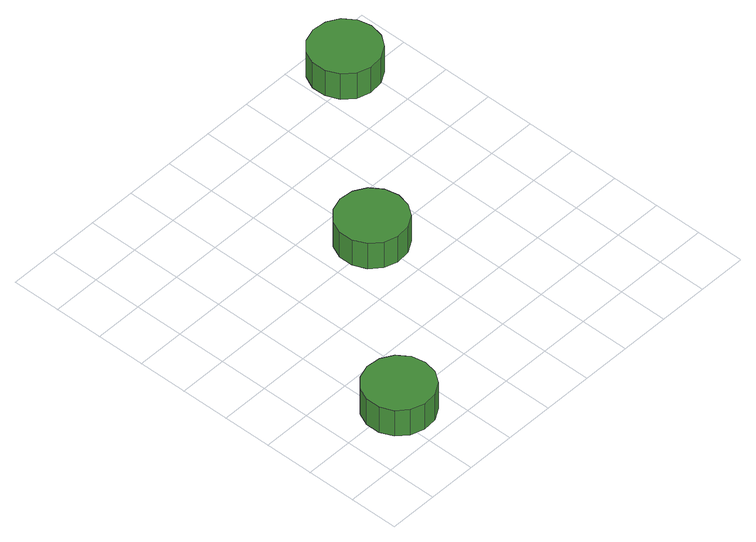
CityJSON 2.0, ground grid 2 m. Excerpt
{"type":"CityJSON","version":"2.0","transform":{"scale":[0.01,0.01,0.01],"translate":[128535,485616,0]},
"CityObjects":{
"tree1":{"type":"SolitaryVegetationObject","attributes":{"function":"something"},"geometry":[{"type":"MultiSurface","lod":"1","boundaries":[[[0,1,2,3,4,5,6,7,8,9,10,11,12,13,14]],[[15,16,17,18,19,20,21,22,23,24,25,26,27,28,29]],[[0,29,28,1]],[[1,28,27,2]],[[2,27,26,3]],[[3,26,25,4]],[[4,25,24,5]],[[5,24,23,6]],[[6,23,22,7]],[[7,22,21,8]],[[8,21,20,9]],[[9,20,19,10]],[[10,19,18,11]],[[11,18,17,12]],[[12,17,16,13]],[[13,16,15,14]],[[14,15,29,0]]]}]},
"tree2":{"type":"SolitaryVegetationObject","attributes":{"function":"something"},"geometry":[{"type":"MultiSurface","lod":"1","boundaries":[[[30,31,32,33,34,35,36,37,38,39,40,41,42,43,44]],[[45,46,47,48,49,50,51,52,53,54,55,56,57,58,59]],[[30,59,58,31]],[[31,58,57,32]],[[32,57,56,33]],[[33,56,55,34]],[[34,55,54,35]],[[35,54,53,36]],[[36,53,52,37]],[[37,52,51,38]],[[38,51,50,39]],[[39,50,49,40]],[[40,49,48,41]],[[41,48,47,42]],[[42,47,46,43]],[[43,46,45,44]],[[44,45,59,30]]]}]},
"tree3":{"type":"SolitaryVegetationObject","attributes":{"function":"something"},"geometry":[{"type":"MultiSurface","lod":"1","boundaries":[[[60,61,62,63,64,65,66,67,68,69,70,71,72,73,74]],[[75,76,77,78,79,80,81,82,83,84,85,86,87,88,89]],[[60,89,88,61]],[[61,88,87,62]],[[62,87,86,63]],[[63,86,85,64]],[[64,85,84,65]],[[65,84,83,66]],[[66,83,82,67]],[[67,82,81,68]],[[68,81,80,69]],[[69,80,79,70]],[[70,79,78,71]],[[71,78,77,72]],[[72,77,76,73]],[[73,76,75,74]],[[74,75,89,60]]]}]}
},
"vertices":[
[368,171,212],[356,228,212],[322,274,212],[272,303,212],[214,309,212],[159,291,212],[116,253,212],[93,200,212],[93,142,212],[116,89,212],[159,51,212],[214,33,212],[272,39,212],[322,68,212],[356,115,212],[356,115,87],[322,68,87],[272,39,87],[214,33,87],[159,51,87],[116,89,87],[93,142,87],[93,200,87],[116,253,87],[159,291,87],[214,309,87],[272,303,87],[322,274,87],[356,228,87],[368,171,87],
[930,813,195],[918,870,195],[884,917,195],[834,946,195],[776,952,195],[721,934,195],[678,895,195],[655,842,195],[655,784,195],[678,732,195],[721,693,195],[776,675,195],[834,681,195],[884,710,195],[918,757,195],[918,757,70],[884,710,70],[834,681,70],[776,675,70],[721,693,70],[678,732,70],[655,784,70],[655,842,70],[678,895,70],[721,934,70],[776,952,70],[834,946,70],[884,917,70],[918,870,70],[930,813,70],
[1492,1456,188],[1480,1512,188],[1446,1559,188],[1396,1588,188],[1338,1594,188],[1283,1576,188],[1241,1537,188],[1217,1485,188],[1217,1427,188],[1241,1374,188],[1283,1335,188],[1338,1317,188],[1396,1324,188],[1446,1352,188],[1480,1399,188],[1480,1399,63],[1446,1352,63],[1396,1324,63],[1338,1317,63],[1283,1335,63],[1241,1374,63],[1217,1427,63],[1217,1485,63],[1241,1537,63],[1283,1576,63],[1338,1594,63],[1396,1588,63],[1446,1559,63],[1480,1512,63],[1492,1456,63]
]}
